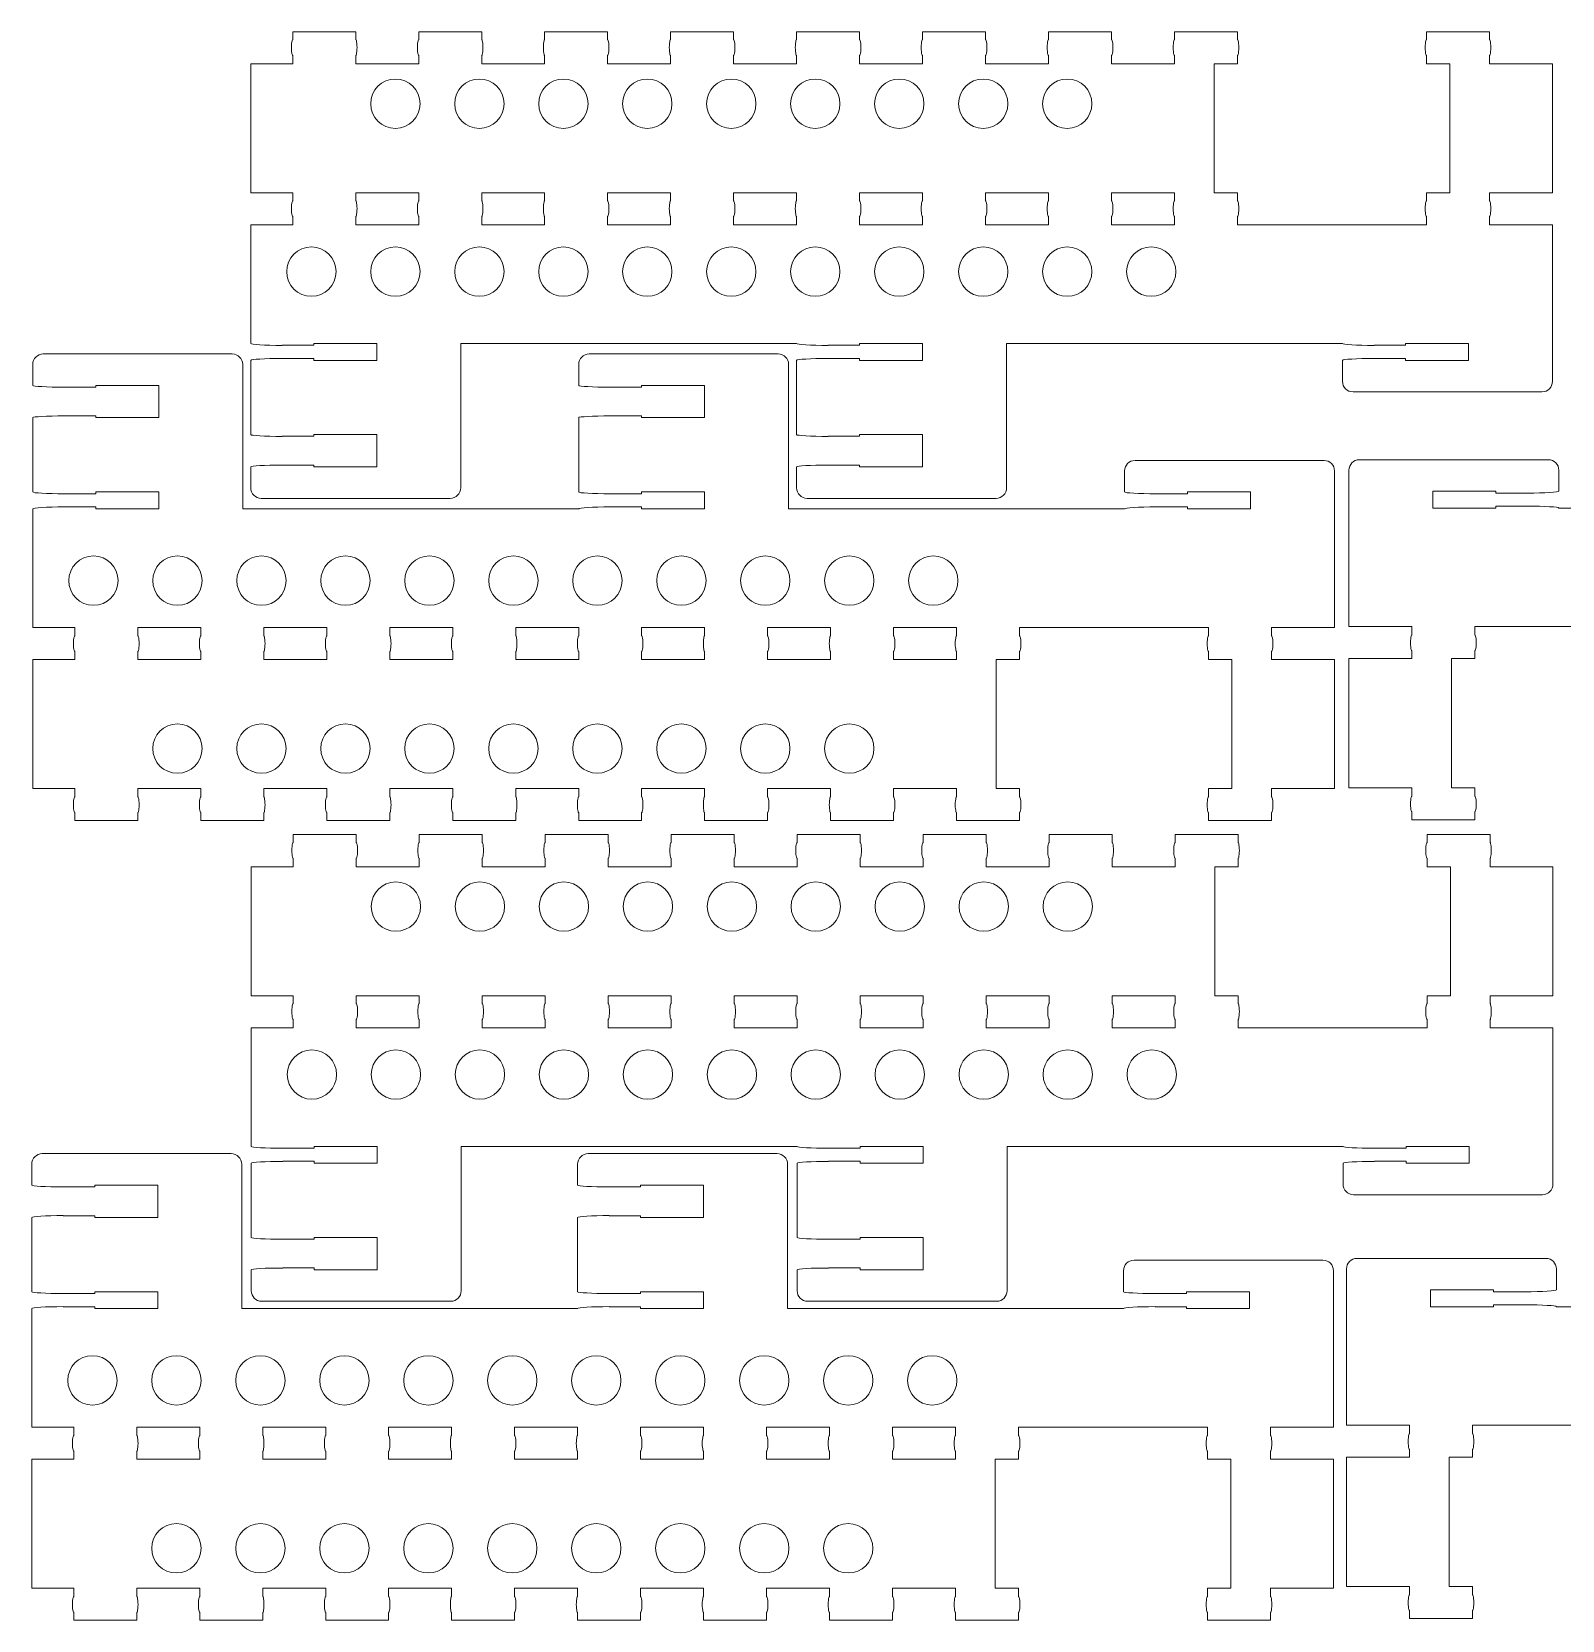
# Model space of a CAD drawing. Header units: millimetres. Extents: x 6 to 617, y 2 to 305.
# Drawn here: x 167 to 312.8, y 2.5 to 153.9 of the extents above; entities that cross this region are included whole.
import ezdxf

# ---------------------------------------------------------------- set-up
doc = ezdxf.new("R2010")
doc.units = ezdxf.units.MM
doc.header["$LTSCALE"] = 12.7
doc.layers.add('Visible', color=1, linetype='Continuous', lineweight=13)

msp = doc.modelspace()

# ---------------------------------------------------------------- linework, layer by layer
at = {"layer": 'Visible'}
for p, q in [((191.87, 153.11), (191.87, 153.86)), ((197.87, 153.86), (191.87, 153.86)), ((197.87, 153.11), (197.87, 153.86)), ((203.87, 153.11), (203.87, 153.86)), ((209.87, 153.86), (203.87, 153.86)), ((209.87, 153.11), (209.87, 153.86)), ((215.87, 153.11), (215.87, 153.86)), ((221.87, 153.86), (215.87, 153.86)), ((221.87, 153.11), (221.87, 153.86)), ((227.87, 153.11), (227.87, 153.86)), ((233.87, 153.86), (227.87, 153.86)), ((233.87, 153.11), (233.87, 153.86)), ((239.87, 153.11), (239.87, 153.86)), ((245.87, 153.86), (239.87, 153.86)), ((245.87, 153.11), (245.87, 153.86)), ((251.87, 153.11), (251.87, 153.86)), ((257.87, 153.86), (251.87, 153.86)), ((257.87, 153.11), (257.87, 153.86)), ((263.87, 153.11), (263.87, 153.86)), ((269.87, 153.86), (263.87, 153.86)), ((269.87, 153.11), (269.87, 153.86)), ((275.87, 153.11), (275.87, 153.86)), ((281.87, 153.86), (275.87, 153.86)), ((281.87, 153.11), (281.87, 153.86)), ((299.87, 153.11), (299.87, 153.86)), ((305.87, 153.86), (299.87, 153.86)), ((305.87, 153.11), (305.87, 153.86)), ((191.87, 150.81), (191.87, 151.61)), ((197.87, 150.81), (197.87, 151.61)), ((203.87, 150.81), (203.87, 151.61)), ((209.87, 150.81), (209.87, 151.61)), ((215.87, 150.81), (215.87, 151.61)), ((221.87, 150.81), (221.87, 151.61)), ((227.87, 150.81), (227.87, 151.61)), ((233.87, 150.81), (233.87, 151.61)), ((239.87, 150.81), (239.87, 151.61)), ((245.87, 150.81), (245.87, 151.61)), ((251.87, 150.81), (251.87, 151.61)), ((257.87, 150.81), (257.87, 151.61)), ((263.87, 150.81), (263.87, 151.61)), ((269.87, 150.81), (269.87, 151.61)), ((275.87, 150.81), (275.87, 151.61)), ((281.87, 150.81), (281.87, 151.61)), ((299.87, 150.81), (299.87, 151.61)), ((305.87, 150.81), (305.87, 151.61)), ((187.87, 150.81), (187.87, 138.51)), ((187.87, 150.81), (191.87, 150.81)), ((197.87, 150.81), (203.87, 150.81)), ((209.87, 150.81), (215.87, 150.81)), ((221.87, 150.81), (227.87, 150.81)), ((233.87, 150.81), (239.87, 150.81)), ((245.87, 150.81), (251.87, 150.81)), ((257.87, 150.81), (263.87, 150.81)), ((269.87, 150.81), (275.87, 150.81)), ((281.87, 150.81), (279.65, 150.81)), ((279.65, 150.81), (279.65, 138.51)), ((302.1, 150.81), (299.87, 150.81)), ((302.1, 150.81), (302.1, 138.51)), ((305.87, 150.81), (311.87, 150.81)), ((311.87, 150.81), (311.87, 138.51)), ((187.87, 138.51), (191.87, 138.51)), ((191.87, 137.76), (191.87, 138.51)), ((197.87, 138.51), (203.87, 138.51)), ((197.87, 137.76), (197.87, 138.51)), ((203.87, 137.76), (203.87, 138.51)), ((209.87, 138.51), (215.87, 138.51)), ((209.87, 137.76), (209.87, 138.51)), ((215.87, 137.76), (215.87, 138.51)), ((221.87, 138.51), (227.87, 138.51)), ((221.87, 137.76), (221.87, 138.51)), ((227.87, 137.76), (227.87, 138.51)), ((233.87, 138.51), (239.87, 138.51)), ((233.87, 137.76), (233.87, 138.51)), ((239.87, 137.76), (239.87, 138.51)), ((245.87, 138.51), (251.87, 138.51)), ((245.87, 137.76), (245.87, 138.51)), ((251.87, 137.76), (251.87, 138.51)), ((257.87, 138.51), (263.87, 138.51)), ((257.87, 137.76), (257.87, 138.51)), ((263.87, 137.76), (263.87, 138.51)), ((269.87, 138.51), (275.87, 138.51)), ((269.87, 137.76), (269.87, 138.51)), ((275.87, 137.76), (275.87, 138.51)), ((281.87, 138.51), (279.65, 138.51)), ((281.87, 137.76), (281.87, 138.51)), ((299.87, 137.76), (299.87, 138.51)), ((302.1, 138.51), (299.87, 138.51)), ((305.87, 138.51), (311.87, 138.51)), ((305.87, 137.76), (305.87, 138.51)), ((191.87, 135.46), (191.87, 136.26)), ((197.87, 135.46), (197.87, 136.26)), ((203.87, 135.46), (203.87, 136.26)), ((209.87, 135.46), (209.87, 136.26)), ((215.87, 135.46), (215.87, 136.26)), ((221.87, 135.46), (221.87, 136.26)), ((227.87, 135.46), (227.87, 136.26)), ((233.87, 135.46), (233.87, 136.26)), ((239.87, 135.46), (239.87, 136.26)), ((245.87, 135.46), (245.87, 136.26)), ((251.87, 135.46), (251.87, 136.26)), ((257.87, 135.46), (257.87, 136.26)), ((263.87, 135.46), (263.87, 136.26)), ((269.87, 135.46), (269.87, 136.26)), ((275.87, 135.46), (275.87, 136.26)), ((281.87, 135.46), (281.87, 136.26)), ((299.87, 135.46), (299.87, 136.26)), ((305.87, 135.46), (305.87, 136.26)), ((187.87, 135.46), (187.87, 124.16)), ((191.87, 135.46), (187.87, 135.46)), ((203.87, 135.46), (197.87, 135.46)), ((215.87, 135.46), (209.87, 135.46)), ((227.87, 135.46), (221.87, 135.46)), ((239.87, 135.46), (233.87, 135.46)), ((251.87, 135.46), (245.87, 135.46)), ((263.87, 135.46), (257.87, 135.46)), ((275.87, 135.46), (269.87, 135.46)), ((299.87, 135.46), (281.87, 135.46)), ((311.87, 135.46), (305.87, 135.46)), ((311.87, 135.46), (311.87, 120.56)), ((193.87, 124.16), (199.87, 124.16)), ((193.87, 123.99), (193.87, 124.16)), ((199.87, 124.16), (199.87, 122.56)), ((207.87, 124.16), (239.87, 124.16)), ((207.87, 124.16), (207.87, 110.41)), ((245.87, 124.16), (251.87, 124.16)), ((245.87, 123.99), (245.87, 124.16)), ((251.87, 124.16), (251.87, 122.56)), ((259.87, 124.16), (291.87, 124.16)), ((259.87, 124.16), (259.87, 110.41)), ((297.87, 124.16), (303.87, 124.16)), ((297.87, 123.99), (297.87, 124.16)), ((303.87, 124.16), (303.87, 122.56)), ((186.11, 123.17), (168.11, 123.17)), ((190.87, 123.99), (193.87, 123.99)), ((190.87, 122.74), (193.87, 122.74)), ((193.87, 122.74), (193.87, 122.56)), ((238.11, 123.17), (220.11, 123.17)), ((242.87, 123.99), (245.87, 123.99)), ((242.87, 122.74), (245.87, 122.74)), ((245.87, 122.74), (245.87, 122.56)), ((294.87, 123.99), (297.87, 123.99)), ((294.87, 122.74), (297.87, 122.74)), ((297.87, 122.74), (297.87, 122.56)), ((167.11, 120.17), (167.11, 122.17)), ((187.11, 108.42), (187.11, 122.17)), ((187.87, 122.56), (187.87, 115.48)), ((199.87, 122.56), (193.87, 122.56)), ((219.11, 120.17), (219.11, 122.17)), ((239.11, 108.42), (239.11, 122.17)), ((239.87, 122.56), (239.87, 115.48)), ((251.87, 122.56), (245.87, 122.56)), ((291.87, 122.56), (291.87, 120.56)), ((303.87, 122.56), (297.87, 122.56)), ((170.11, 120.01), (173.11, 120.01)), ((179.11, 120.17), (173.11, 120.17)), ((173.11, 120.01), (173.11, 120.17)), ((179.11, 117.1), (179.11, 120.17)), ((222.11, 120.01), (225.11, 120.01)), ((231.11, 120.17), (225.11, 120.17)), ((225.11, 120.01), (225.11, 120.17)), ((231.11, 117.1), (231.11, 120.17)), ((310.87, 119.56), (292.87, 119.56)), ((167.11, 110.02), (167.11, 117.1)), ((170.11, 117.27), (173.11, 117.27)), ((173.11, 117.27), (173.11, 117.1)), ((179.11, 117.1), (173.11, 117.1)), ((219.11, 110.02), (219.11, 117.1)), ((222.11, 117.27), (225.11, 117.27)), ((225.11, 117.27), (225.11, 117.1)), ((231.11, 117.1), (225.11, 117.1)), ((190.87, 115.32), (193.87, 115.32)), ((199.87, 115.48), (193.87, 115.48)), ((193.87, 115.32), (193.87, 115.48)), ((199.87, 115.48), (199.87, 112.41)), ((242.87, 115.32), (245.87, 115.32)), ((251.87, 115.48), (245.87, 115.48)), ((245.87, 115.32), (245.87, 115.48)), ((251.87, 115.48), (251.87, 112.41)), ((187.87, 112.41), (187.87, 110.41)), ((190.87, 112.58), (193.87, 112.58)), ((193.87, 112.58), (193.87, 112.41)), ((199.87, 112.41), (193.87, 112.41)), ((239.87, 112.41), (239.87, 110.41)), ((242.87, 112.58), (245.87, 112.58)), ((245.87, 112.58), (245.87, 112.41)), ((251.87, 112.41), (245.87, 112.41)), ((271.11, 110.02), (271.11, 112.02)), ((290.11, 113.02), (272.11, 113.02)), ((291.11, 97.12), (291.11, 112.02)), ((292.48, 97.19), (292.48, 112.09)), ((293.48, 113.09), (311.48, 113.09)), ((312.48, 110.09), (312.48, 112.09)), ((170.11, 109.85), (173.11, 109.85)), ((179.11, 110.02), (173.11, 110.02)), ((173.11, 109.85), (173.11, 110.02)), ((179.11, 108.42), (179.11, 110.02)), ((206.87, 109.41), (188.87, 109.41)), ((222.11, 109.85), (225.11, 109.85)), ((231.11, 110.02), (225.11, 110.02)), ((225.11, 109.85), (225.11, 110.02)), ((231.11, 108.42), (231.11, 110.02)), ((258.87, 109.41), (240.87, 109.41)), ((274.11, 109.85), (277.11, 109.85)), ((283.11, 110.02), (277.11, 110.02)), ((277.11, 109.85), (277.11, 110.02)), ((283.11, 108.42), (283.11, 110.02)), ((300.48, 110.09), (306.48, 110.09)), ((300.48, 108.49), (300.48, 110.09)), ((306.48, 109.92), (306.48, 110.09)), ((309.48, 109.92), (306.48, 109.92)), ((167.11, 97.12), (167.11, 108.42)), ((170.11, 108.6), (173.11, 108.6)), ((173.11, 108.6), (173.11, 108.42)), ((173.11, 108.42), (179.11, 108.42)), ((187.11, 108.42), (219.11, 108.42)), ((222.11, 108.6), (225.11, 108.6)), ((225.11, 108.6), (225.11, 108.42)), ((225.11, 108.42), (231.11, 108.42)), ((239.11, 108.42), (271.11, 108.42)), ((274.11, 108.6), (277.11, 108.6)), ((277.11, 108.6), (277.11, 108.42)), ((277.11, 108.42), (283.11, 108.42)), ((306.48, 108.49), (300.48, 108.49)), ((306.48, 108.67), (306.48, 108.49)), ((309.48, 108.67), (306.48, 108.67)), ((344.48, 108.49), (312.48, 108.49)), ((171.11, 97.12), (167.11, 97.12)), ((171.11, 97.12), (171.11, 96.32)), ((177.11, 97.12), (177.11, 96.32)), ((183.11, 97.12), (177.11, 97.12)), ((183.11, 97.12), (183.11, 96.32)), ((189.11, 97.12), (189.11, 96.32)), ((195.11, 97.12), (189.11, 97.12)), ((195.11, 97.12), (195.11, 96.32)), ((201.11, 97.12), (201.11, 96.32)), ((207.11, 97.12), (201.11, 97.12)), ((207.11, 97.12), (207.11, 96.32)), ((213.11, 97.12), (213.11, 96.32)), ((219.11, 97.12), (213.11, 97.12)), ((219.11, 97.12), (219.11, 96.32)), ((225.11, 97.12), (225.11, 96.32)), ((231.11, 97.12), (225.11, 97.12)), ((231.11, 97.12), (231.11, 96.32)), ((243.11, 97.12), (237.11, 97.12)), ((237.11, 97.12), (237.11, 96.32)), ((243.11, 97.12), (243.11, 96.32)), ((249.11, 97.12), (249.11, 96.32)), ((255.11, 97.12), (249.11, 97.12)), ((255.11, 97.12), (255.11, 96.32)), ((279.11, 97.12), (261.11, 97.12)), ((261.11, 97.12), (261.11, 96.32)), ((279.11, 97.12), (279.11, 96.32)), ((291.11, 97.12), (285.11, 97.12)), ((285.11, 97.12), (285.11, 96.32)), ((292.48, 97.19), (298.48, 97.19)), ((298.48, 97.19), (298.48, 96.39)), ((304.48, 97.19), (322.48, 97.19)), ((304.48, 97.19), (304.48, 96.39)), ((167.11, 81.77), (167.11, 94.07)), ((167.11, 94.07), (171.11, 94.07)), ((171.11, 94.82), (171.11, 94.07)), ((177.11, 94.82), (177.11, 94.07)), ((177.11, 94.07), (183.11, 94.07)), ((183.11, 94.82), (183.11, 94.07)), ((189.11, 94.82), (189.11, 94.07)), ((189.11, 94.07), (195.11, 94.07)), ((195.11, 94.82), (195.11, 94.07)), ((201.11, 94.82), (201.11, 94.07)), ((201.11, 94.07), (207.11, 94.07)), ((207.11, 94.82), (207.11, 94.07)), ((213.11, 94.82), (213.11, 94.07)), ((213.11, 94.07), (219.11, 94.07)), ((219.11, 94.82), (219.11, 94.07)), ((225.11, 94.82), (225.11, 94.07)), ((225.11, 94.07), (231.11, 94.07)), ((231.11, 94.82), (231.11, 94.07)), ((237.11, 94.82), (237.11, 94.07)), ((237.11, 94.07), (243.11, 94.07)), ((243.11, 94.82), (243.11, 94.07)), ((249.11, 94.82), (249.11, 94.07)), ((249.11, 94.07), (255.11, 94.07)), ((255.11, 94.82), (255.11, 94.07)), ((258.89, 94.07), (261.11, 94.07)), ((258.89, 94.07), (258.89, 81.77)), ((261.11, 94.82), (261.11, 94.07)), ((279.11, 94.82), (279.11, 94.07)), ((279.11, 94.07), (281.34, 94.07)), ((281.34, 94.07), (281.34, 81.77)), ((285.11, 94.82), (285.11, 94.07)), ((285.11, 94.07), (291.11, 94.07)), ((291.11, 81.77), (291.11, 94.07)), ((292.48, 81.84), (292.48, 94.14)), ((298.48, 94.14), (292.48, 94.14)), ((298.48, 94.89), (298.48, 94.14)), ((302.25, 94.14), (304.48, 94.14)), ((302.25, 81.84), (302.25, 94.14)), ((304.48, 94.89), (304.48, 94.14)), ((167.11, 81.77), (171.11, 81.77)), ((171.11, 81.77), (171.11, 80.97)), ((177.11, 81.77), (183.11, 81.77)), ((177.11, 81.77), (177.11, 80.97)), ((183.11, 81.77), (183.11, 80.97)), ((189.11, 81.77), (195.11, 81.77)), ((189.11, 81.77), (189.11, 80.97)), ((195.11, 81.77), (195.11, 80.97)), ((201.11, 81.77), (207.11, 81.77)), ((201.11, 81.77), (201.11, 80.97)), ((207.11, 81.77), (207.11, 80.97)), ((213.11, 81.77), (219.11, 81.77)), ((213.11, 81.77), (213.11, 80.97)), ((219.11, 81.77), (219.11, 80.97)), ((225.11, 81.77), (231.11, 81.77)), ((225.11, 81.77), (225.11, 80.97)), ((231.11, 81.77), (231.11, 80.97)), ((237.11, 81.77), (243.11, 81.77)), ((237.11, 81.77), (237.11, 80.97)), ((243.11, 81.77), (243.11, 80.97)), ((249.11, 81.77), (255.11, 81.77)), ((249.11, 81.77), (249.11, 80.97)), ((255.11, 81.77), (255.11, 80.97)), ((258.89, 81.77), (261.11, 81.77)), ((261.11, 81.77), (261.11, 80.97)), ((279.11, 81.77), (281.34, 81.77)), ((279.11, 81.77), (279.11, 80.97)), ((285.11, 81.77), (291.11, 81.77)), ((285.11, 81.77), (285.11, 80.97)), ((298.48, 81.84), (292.48, 81.84)), ((298.48, 81.84), (298.48, 81.04)), ((302.25, 81.84), (304.48, 81.84)), ((304.48, 81.84), (304.48, 81.04)), ((171.11, 79.47), (171.11, 78.72)), ((177.11, 78.72), (171.11, 78.72)), ((177.11, 79.47), (177.11, 78.72)), ((183.11, 79.47), (183.11, 78.72)), ((189.11, 78.72), (183.11, 78.72)), ((189.11, 79.47), (189.11, 78.72)), ((195.11, 79.47), (195.11, 78.72)), ((201.11, 78.72), (195.11, 78.72)), ((201.11, 79.47), (201.11, 78.72)), ((207.11, 79.47), (207.11, 78.72)), ((213.11, 78.72), (207.11, 78.72)), ((213.11, 79.47), (213.11, 78.72)), ((219.11, 79.47), (219.11, 78.72)), ((225.11, 78.72), (219.11, 78.72)), ((225.11, 79.47), (225.11, 78.72)), ((231.11, 79.47), (231.11, 78.72)), ((237.11, 78.72), (231.11, 78.72)), ((237.11, 79.47), (237.11, 78.72)), ((243.11, 79.47), (243.11, 78.72)), ((249.11, 78.72), (243.11, 78.72)), ((249.11, 79.47), (249.11, 78.72)), ((255.11, 79.47), (255.11, 78.72)), ((261.11, 78.72), (255.11, 78.72)), ((261.11, 79.47), (261.11, 78.72)), ((279.11, 79.47), (279.11, 78.72)), ((285.11, 78.72), (279.11, 78.72)), ((285.11, 79.47), (285.11, 78.72)), ((298.48, 79.54), (298.48, 78.79)), ((298.48, 78.79), (304.48, 78.79)), ((304.48, 79.54), (304.48, 78.79)), ((191.92, 76.62), (191.92, 77.37)), ((197.92, 77.37), (191.92, 77.37)), ((197.92, 76.62), (197.92, 77.37)), ((203.92, 76.62), (203.92, 77.37)), ((209.92, 77.37), (203.92, 77.37)), ((209.92, 76.62), (209.92, 77.37)), ((215.92, 76.62), (215.92, 77.37)), ((221.92, 77.37), (215.92, 77.37)), ((221.92, 76.62), (221.92, 77.37)), ((227.92, 76.62), (227.92, 77.37)), ((233.92, 77.37), (227.92, 77.37)), ((233.92, 76.62), (233.92, 77.37)), ((239.92, 76.62), (239.92, 77.37)), ((245.92, 77.37), (239.92, 77.37)), ((245.92, 76.62), (245.92, 77.37)), ((251.92, 76.62), (251.92, 77.37)), ((257.92, 77.37), (251.92, 77.37)), ((257.92, 76.62), (257.92, 77.37)), ((263.92, 76.62), (263.92, 77.37)), ((269.92, 77.37), (263.92, 77.37)), ((269.92, 76.62), (269.92, 77.37)), ((275.92, 76.62), (275.92, 77.37)), ((281.92, 77.37), (275.92, 77.37)), ((281.92, 76.62), (281.92, 77.37)), ((299.92, 76.62), (299.92, 77.37)), ((305.92, 77.37), (299.92, 77.37)), ((305.92, 76.62), (305.92, 77.37)), ((187.92, 74.32), (187.92, 62.02)), ((187.92, 74.32), (191.92, 74.32)), ((191.92, 74.32), (191.92, 75.12)), ((197.92, 74.32), (197.92, 75.12)), ((197.92, 74.32), (203.92, 74.32)), ((203.92, 74.32), (203.92, 75.12)), ((209.92, 74.32), (209.92, 75.12)), ((209.92, 74.32), (215.92, 74.32)), ((215.92, 74.32), (215.92, 75.12)), ((221.92, 74.32), (221.92, 75.12)), ((221.92, 74.32), (227.92, 74.32)), ((227.92, 74.32), (227.92, 75.12)), ((233.92, 74.32), (233.92, 75.12)), ((233.92, 74.32), (239.92, 74.32)), ((239.92, 74.32), (239.92, 75.12)), ((245.92, 74.32), (245.92, 75.12)), ((245.92, 74.32), (251.92, 74.32)), ((251.92, 74.32), (251.92, 75.12)), ((257.92, 74.32), (257.92, 75.12)), ((257.92, 74.32), (263.92, 74.32)), ((263.92, 74.32), (263.92, 75.12)), ((269.92, 74.32), (269.92, 75.12)), ((269.92, 74.32), (275.92, 74.32)), ((275.92, 74.32), (275.92, 75.12)), ((281.92, 74.32), (279.7, 74.32)), ((279.7, 74.32), (279.7, 62.02)), ((281.92, 74.32), (281.92, 75.12)), ((299.92, 74.32), (299.92, 75.12)), ((302.15, 74.32), (299.92, 74.32)), ((302.15, 74.32), (302.15, 62.02)), ((305.92, 74.32), (305.92, 75.12)), ((305.92, 74.32), (311.92, 74.32)), ((311.92, 74.32), (311.92, 62.02)), ((187.92, 62.02), (191.92, 62.02)), ((191.92, 61.27), (191.92, 62.02)), ((197.92, 62.02), (203.92, 62.02)), ((197.92, 61.27), (197.92, 62.02)), ((203.92, 61.27), (203.92, 62.02)), ((209.92, 62.02), (215.92, 62.02)), ((209.92, 61.27), (209.92, 62.02)), ((215.92, 61.27), (215.92, 62.02)), ((221.92, 62.02), (227.92, 62.02)), ((221.92, 61.27), (221.92, 62.02)), ((227.92, 61.27), (227.92, 62.02)), ((233.92, 62.02), (239.92, 62.02)), ((233.92, 61.27), (233.92, 62.02)), ((239.92, 61.27), (239.92, 62.02)), ((245.92, 62.02), (251.92, 62.02)), ((245.92, 61.27), (245.92, 62.02)), ((251.92, 61.27), (251.92, 62.02)), ((257.92, 62.02), (263.92, 62.02)), ((257.92, 61.27), (257.92, 62.02)), ((263.92, 61.27), (263.92, 62.02)), ((269.92, 62.02), (275.92, 62.02)), ((269.92, 61.27), (269.92, 62.02)), ((275.92, 61.27), (275.92, 62.02)), ((281.92, 62.02), (279.7, 62.02)), ((281.92, 61.27), (281.92, 62.02)), ((299.92, 61.27), (299.92, 62.02)), ((302.15, 62.02), (299.92, 62.02)), ((305.92, 62.02), (311.92, 62.02)), ((305.92, 61.27), (305.92, 62.02)), ((191.92, 58.97), (191.92, 59.77)), ((197.92, 58.97), (197.92, 59.77)), ((203.92, 58.97), (203.92, 59.77)), ((209.92, 58.97), (209.92, 59.77)), ((215.92, 58.97), (215.92, 59.77)), ((221.92, 58.97), (221.92, 59.77)), ((227.92, 58.97), (227.92, 59.77)), ((233.92, 58.97), (233.92, 59.77)), ((239.92, 58.97), (239.92, 59.77)), ((245.92, 58.97), (245.92, 59.77)), ((251.92, 58.97), (251.92, 59.77)), ((257.92, 58.97), (257.92, 59.77)), ((263.92, 58.97), (263.92, 59.77)), ((269.92, 58.97), (269.92, 59.77)), ((275.92, 58.97), (275.92, 59.77)), ((281.92, 58.97), (281.92, 59.77)), ((299.92, 58.97), (299.92, 59.77)), ((305.92, 58.97), (305.92, 59.77)), ((187.92, 58.97), (187.92, 47.67)), ((191.92, 58.97), (187.92, 58.97)), ((203.92, 58.97), (197.92, 58.97)), ((215.92, 58.97), (209.92, 58.97)), ((227.92, 58.97), (221.92, 58.97)), ((239.92, 58.97), (233.92, 58.97)), ((251.92, 58.97), (245.92, 58.97)), ((263.92, 58.97), (257.92, 58.97)), ((275.92, 58.97), (269.92, 58.97)), ((299.92, 58.97), (281.92, 58.97)), ((311.92, 58.97), (305.92, 58.97)), ((311.92, 58.97), (311.92, 44.07)), ((186.01, 46.98), (168.01, 46.98)), ((190.92, 47.5), (193.92, 47.5)), ((193.92, 47.67), (199.92, 47.67)), ((193.92, 47.5), (193.92, 47.67)), ((199.92, 47.67), (199.92, 46.07)), ((207.92, 47.67), (239.92, 47.67)), ((207.92, 47.67), (207.92, 33.92)), ((238.01, 46.98), (220.01, 46.98)), ((242.92, 47.5), (245.92, 47.5)), ((245.92, 47.67), (251.92, 47.67)), ((245.92, 47.5), (245.92, 47.67)), ((251.92, 47.67), (251.92, 46.07)), ((259.92, 47.67), (291.92, 47.67)), ((259.92, 47.67), (259.92, 33.92)), ((294.92, 47.5), (297.92, 47.5)), ((297.92, 47.67), (303.92, 47.67)), ((297.92, 47.5), (297.92, 47.67)), ((303.92, 47.67), (303.92, 46.07)), ((167.01, 43.98), (167.01, 45.98)), ((187.01, 32.23), (187.01, 45.98)), ((187.92, 46.07), (187.92, 38.99)), ((190.92, 46.25), (193.92, 46.25)), ((193.92, 46.25), (193.92, 46.07)), ((199.92, 46.07), (193.92, 46.07)), ((219.01, 43.98), (219.01, 45.98)), ((239.01, 32.23), (239.01, 45.98)), ((239.92, 46.07), (239.92, 38.99)), ((242.92, 46.25), (245.92, 46.25)), ((245.92, 46.25), (245.92, 46.07)), ((251.92, 46.07), (245.92, 46.07)), ((291.92, 46.07), (291.92, 44.07)), ((294.92, 46.25), (297.92, 46.25)), ((297.92, 46.25), (297.92, 46.07)), ((303.92, 46.07), (297.92, 46.07)), ((179.01, 43.98), (173.01, 43.98)), ((173.01, 43.81), (173.01, 43.98)), ((179.01, 40.91), (179.01, 43.98)), ((231.01, 43.98), (225.01, 43.98)), ((225.01, 43.81), (225.01, 43.98)), ((231.01, 40.91), (231.01, 43.98)), ((170.01, 43.81), (173.01, 43.81)), ((222.01, 43.81), (225.01, 43.81)), ((310.92, 43.07), (292.92, 43.07)), ((167.01, 33.83), (167.01, 40.91)), ((170.01, 41.07), (173.01, 41.07)), ((173.01, 41.07), (173.01, 40.91)), ((179.01, 40.91), (173.01, 40.91)), ((219.01, 33.83), (219.01, 40.91)), ((222.01, 41.07), (225.01, 41.07)), ((225.01, 41.07), (225.01, 40.91)), ((231.01, 40.91), (225.01, 40.91)), ((190.92, 38.83), (193.92, 38.83)), ((199.92, 38.99), (193.92, 38.99)), ((193.92, 38.83), (193.92, 38.99)), ((199.92, 38.99), (199.92, 35.92)), ((242.92, 38.83), (245.92, 38.83)), ((251.92, 38.99), (245.92, 38.99)), ((245.92, 38.83), (245.92, 38.99)), ((251.92, 38.99), (251.92, 35.92)), ((290.01, 36.83), (272.01, 36.83)), ((293.25, 37), (311.25, 37)), ((187.92, 35.92), (187.92, 33.92)), ((190.92, 36.09), (193.92, 36.09)), ((193.92, 36.09), (193.92, 35.92)), ((199.92, 35.92), (193.92, 35.92)), ((239.92, 35.92), (239.92, 33.92)), ((242.92, 36.09), (245.92, 36.09)), ((245.92, 36.09), (245.92, 35.92)), ((251.92, 35.92), (245.92, 35.92)), ((271.01, 33.83), (271.01, 35.83)), ((291.01, 20.93), (291.01, 35.83)), ((292.25, 21.1), (292.25, 36)), ((312.25, 34), (312.25, 36)), ((170.01, 33.65), (173.01, 33.65)), ((179.01, 33.83), (173.01, 33.83)), ((173.01, 33.65), (173.01, 33.83)), ((179.01, 32.23), (179.01, 33.83)), ((222.01, 33.65), (225.01, 33.65)), ((231.01, 33.83), (225.01, 33.83)), ((225.01, 33.65), (225.01, 33.83)), ((231.01, 32.23), (231.01, 33.83)), ((274.01, 33.65), (277.01, 33.65)), ((283.01, 33.83), (277.01, 33.83)), ((277.01, 33.65), (277.01, 33.83)), ((283.01, 32.23), (283.01, 33.83)), ((300.25, 34), (306.25, 34)), ((300.25, 32.4), (300.25, 34)), ((306.25, 33.83), (306.25, 34)), ((309.25, 33.83), (306.25, 33.83)), ((167.01, 20.93), (167.01, 32.23)), ((170.01, 32.4), (173.01, 32.4)), ((173.01, 32.4), (173.01, 32.23)), ((173.01, 32.23), (179.01, 32.23)), ((187.01, 32.23), (219.01, 32.23)), ((206.92, 32.92), (188.92, 32.92)), ((222.01, 32.4), (225.01, 32.4)), ((225.01, 32.4), (225.01, 32.23)), ((225.01, 32.23), (231.01, 32.23)), ((239.01, 32.23), (271.01, 32.23)), ((258.92, 32.92), (240.92, 32.92)), ((274.01, 32.4), (277.01, 32.4)), ((277.01, 32.4), (277.01, 32.23)), ((277.01, 32.23), (283.01, 32.23)), ((306.25, 32.4), (300.25, 32.4)), ((306.25, 32.58), (306.25, 32.4)), ((309.25, 32.58), (306.25, 32.58)), ((344.25, 32.4), (312.25, 32.4)), ((171.01, 20.93), (167.01, 20.93)), ((171.01, 20.93), (171.01, 20.13)), ((177.01, 20.93), (177.01, 20.13)), ((183.01, 20.93), (177.01, 20.93)), ((183.01, 20.93), (183.01, 20.13)), ((189.01, 20.93), (189.01, 20.13)), ((195.01, 20.93), (189.01, 20.93)), ((195.01, 20.93), (195.01, 20.13)), ((201.01, 20.93), (201.01, 20.13)), ((207.01, 20.93), (201.01, 20.93)), ((207.01, 20.93), (207.01, 20.13)), ((213.01, 20.93), (213.01, 20.13)), ((219.01, 20.93), (213.01, 20.93)), ((219.01, 20.93), (219.01, 20.13)), ((225.01, 20.93), (225.01, 20.13)), ((231.01, 20.93), (225.01, 20.93)), ((231.01, 20.93), (231.01, 20.13)), ((243.01, 20.93), (237.01, 20.93)), ((237.01, 20.93), (237.01, 20.13)), ((243.01, 20.93), (243.01, 20.13)), ((249.01, 20.93), (249.01, 20.13)), ((255.01, 20.93), (249.01, 20.93)), ((255.01, 20.93), (255.01, 20.13)), ((279.01, 20.93), (261.01, 20.93)), ((261.01, 20.93), (261.01, 20.13)), ((279.01, 20.93), (279.01, 20.13)), ((291.01, 20.93), (285.01, 20.93)), ((285.01, 20.93), (285.01, 20.13)), ((292.25, 21.1), (298.25, 21.1)), ((298.25, 21.1), (298.25, 20.3)), ((304.25, 21.1), (322.25, 21.1)), ((304.25, 21.1), (304.25, 20.3)), ((171.01, 18.63), (171.01, 17.88)), ((177.01, 18.63), (177.01, 17.88)), ((183.01, 18.63), (183.01, 17.88)), ((189.01, 18.63), (189.01, 17.88)), ((195.01, 18.63), (195.01, 17.88)), ((201.01, 18.63), (201.01, 17.88)), ((207.01, 18.63), (207.01, 17.88)), ((213.01, 18.63), (213.01, 17.88)), ((219.01, 18.63), (219.01, 17.88)), ((225.01, 18.63), (225.01, 17.88)), ((231.01, 18.63), (231.01, 17.88)), ((237.01, 18.63), (237.01, 17.88)), ((243.01, 18.63), (243.01, 17.88)), ((249.01, 18.63), (249.01, 17.88)), ((255.01, 18.63), (255.01, 17.88)), ((261.01, 18.63), (261.01, 17.88)), ((279.01, 18.63), (279.01, 17.88)), ((285.01, 18.63), (285.01, 17.88)), ((298.25, 18.8), (298.25, 18.05)), ((304.25, 18.8), (304.25, 18.05)), ((167.01, 5.58), (167.01, 17.88)), ((167.01, 17.88), (171.01, 17.88)), ((177.01, 17.88), (183.01, 17.88)), ((189.01, 17.88), (195.01, 17.88)), ((201.01, 17.88), (207.01, 17.88)), ((213.01, 17.88), (219.01, 17.88)), ((225.01, 17.88), (231.01, 17.88)), ((237.01, 17.88), (243.01, 17.88)), ((249.01, 17.88), (255.01, 17.88)), ((258.79, 17.88), (261.01, 17.88)), ((258.79, 17.88), (258.79, 5.58)), ((279.01, 17.88), (281.24, 17.88)), ((281.24, 17.88), (281.24, 5.58)), ((285.01, 17.88), (291.01, 17.88)), ((291.01, 5.58), (291.01, 17.88)), ((292.25, 5.75), (292.25, 18.05)), ((298.25, 18.05), (292.25, 18.05)), ((302.02, 18.05), (304.25, 18.05)), ((302.02, 5.75), (302.02, 18.05)), ((167.01, 5.58), (171.01, 5.58)), ((171.01, 5.58), (171.01, 4.78)), ((177.01, 5.58), (183.01, 5.58)), ((177.01, 5.58), (177.01, 4.78)), ((183.01, 5.58), (183.01, 4.78)), ((189.01, 5.58), (195.01, 5.58)), ((189.01, 5.58), (189.01, 4.78)), ((195.01, 5.58), (195.01, 4.78)), ((201.01, 5.58), (207.01, 5.58)), ((201.01, 5.58), (201.01, 4.78)), ((207.01, 5.58), (207.01, 4.78)), ((213.01, 5.58), (219.01, 5.58)), ((213.01, 5.58), (213.01, 4.78)), ((219.01, 5.58), (219.01, 4.78)), ((225.01, 5.58), (231.01, 5.58)), ((225.01, 5.58), (225.01, 4.78)), ((231.01, 5.58), (231.01, 4.78)), ((237.01, 5.58), (243.01, 5.58)), ((237.01, 5.58), (237.01, 4.78)), ((243.01, 5.58), (243.01, 4.78)), ((249.01, 5.58), (255.01, 5.58)), ((249.01, 5.58), (249.01, 4.78)), ((255.01, 5.58), (255.01, 4.78)), ((258.79, 5.58), (261.01, 5.58)), ((261.01, 5.58), (261.01, 4.78)), ((279.01, 5.58), (281.24, 5.58)), ((279.01, 5.58), (279.01, 4.78)), ((285.01, 5.58), (291.01, 5.58)), ((285.01, 5.58), (285.01, 4.78)), ((298.25, 5.75), (292.25, 5.75)), ((298.25, 5.75), (298.25, 4.95)), ((302.02, 5.75), (304.25, 5.75)), ((304.25, 5.75), (304.25, 4.95)), ((171.01, 3.28), (171.01, 2.53)), ((177.01, 3.28), (177.01, 2.53)), ((183.01, 3.28), (183.01, 2.53)), ((189.01, 3.28), (189.01, 2.53)), ((195.01, 3.28), (195.01, 2.53)), ((201.01, 3.28), (201.01, 2.53)), ((207.01, 3.28), (207.01, 2.53)), ((213.01, 3.28), (213.01, 2.53)), ((219.01, 3.28), (219.01, 2.53)), ((225.01, 3.28), (225.01, 2.53)), ((231.01, 3.28), (231.01, 2.53)), ((237.01, 3.28), (237.01, 2.53)), ((243.01, 3.28), (243.01, 2.53)), ((249.01, 3.28), (249.01, 2.53)), ((255.01, 3.28), (255.01, 2.53)), ((261.01, 3.28), (261.01, 2.53)), ((279.01, 3.28), (279.01, 2.53)), ((285.01, 3.28), (285.01, 2.53)), ((298.25, 3.45), (298.25, 2.7)), ((304.25, 3.45), (304.25, 2.7)), ((177.01, 2.53), (171.01, 2.53)), ((189.01, 2.53), (183.01, 2.53)), ((201.01, 2.53), (195.01, 2.53)), ((213.01, 2.53), (207.01, 2.53)), ((225.01, 2.53), (219.01, 2.53)), ((237.01, 2.53), (231.01, 2.53)), ((249.01, 2.53), (243.01, 2.53)), ((261.01, 2.53), (255.01, 2.53)), ((285.01, 2.53), (279.01, 2.53)), ((298.25, 2.7), (304.25, 2.7))]:
    msp.add_line(p, q, dxfattribs=at)
for centre in [(201.65, 147.01), (209.65, 147.01), (217.65, 147.01), (225.65, 147.01), (233.65, 147.01), (241.65, 147.01), (249.65, 147.01), (257.65, 147.01), (265.65, 147.01), (193.65, 131.01), (201.65, 131.01), (209.65, 131.01), (217.65, 131.01), (225.65, 131.01), (233.65, 131.01), (241.65, 131.01), (249.65, 131.01), (257.65, 131.01), (265.65, 131.01), (273.65, 131.01), (172.89, 101.57), (180.89, 101.57), (188.89, 101.57), (196.89, 101.57), (204.89, 101.57), (212.89, 101.57), (220.89, 101.57), (228.89, 101.57), (236.89, 101.57), (244.89, 101.57), (252.89, 101.57), (180.89, 85.57), (188.89, 85.57), (196.89, 85.57), (204.89, 85.57), (212.89, 85.57), (220.89, 85.57), (228.89, 85.57), (236.89, 85.57), (244.89, 85.57), (201.7, 70.52), (209.7, 70.52), (217.7, 70.52), (225.7, 70.52), (233.7, 70.52), (241.7, 70.52), (249.7, 70.52), (257.7, 70.52), (265.7, 70.52), (193.7, 54.52), (201.7, 54.52), (209.7, 54.52), (217.7, 54.52), (225.7, 54.52), (233.7, 54.52), (241.7, 54.52), (249.7, 54.52), (257.7, 54.52), (265.7, 54.52), (273.7, 54.52), (172.79, 25.38), (180.79, 25.38), (188.79, 25.38), (196.79, 25.38), (204.79, 25.38), (212.79, 25.38), (220.79, 25.38), (228.79, 25.38), (236.79, 25.38), (244.79, 25.38), (252.79, 25.38), (180.79, 9.38), (188.79, 9.38), (196.79, 9.38), (204.79, 9.38), (212.79, 9.38), (220.79, 9.38), (228.79, 9.38), (236.79, 9.38), (244.79, 9.38)]:
    msp.add_circle(centre, 2.35, dxfattribs=at)
for centre, start, end in [((168.11, 122.17), 90, 180), ((186.11, 122.17), 0, 90), ((220.11, 122.17), 90, 180), ((238.11, 122.17), 0, 90), ((292.87, 120.56), 180, 270), ((310.87, 120.56), 270, 0), ((272.11, 112.02), 90, 180), ((290.11, 112.02), 0, 90), ((293.48, 112.09), 90, 180), ((311.48, 112.09), 0, 90), ((188.87, 110.41), 180, 270), ((206.87, 110.41), 270, 0), ((240.87, 110.41), 180, 270), ((258.87, 110.41), 270, 0), ((168.01, 45.98), 90, 180), ((186.01, 45.98), 0, 90), ((220.01, 45.98), 90, 180), ((238.01, 45.98), 0, 90), ((292.92, 44.07), 180, 270), ((310.92, 44.07), 270, 0), ((272.01, 35.83), 90, 180), ((290.01, 35.83), 0, 90), ((293.25, 36), 90, 180), ((311.25, 36), 0, 90), ((188.92, 33.92), 180, 270), ((206.92, 33.92), 270, 0), ((240.92, 33.92), 180, 270), ((258.92, 33.92), 270, 0)]:
    msp.add_arc(centre, 1, start, end, dxfattribs=at)
at = {"layer": 'Visible', "extrusion": (0, -1.22465e-16, -1)}
for centre, major_axis, ratio, start_param, end_param in [((191.87, 152.36), (0, -0.75), 0.166667, 0, 3.141593), ((203.87, 152.36), (0, -0.75), 0.166667, 0, 3.141593), ((215.87, 152.36), (0, -0.75), 0.166667, 0, 3.141593), ((227.87, 152.36), (0, -0.75), 0.166667, 0, 3.141593), ((239.87, 152.36), (0, -0.75), 0.166667, 0, 3.141593), ((251.87, 152.36), (0, -0.75), 0.166667, 0, 3.141593), ((263.87, 152.36), (0, -0.75), 0.166667, 0, 3.141593), ((275.87, 152.36), (0, -0.75), 0.166667, 0, 3.141593), ((299.87, 152.36), (0, -0.75), 0.166667, 0, 3.141593), ((191.87, 137.01), (0, -0.75), 0.166667, 0, 3.141593), ((203.87, 137.01), (0, -0.75), 0.166667, 0, 3.141593), ((215.87, 137.01), (0, -0.75), 0.166667, 0, 3.141593), ((227.87, 137.01), (0, -0.75), 0.166667, 0, 3.141593), ((239.87, 137.01), (0, -0.75), 0.166667, 0, 3.141593), ((251.87, 137.01), (0, -0.75), 0.166667, 0, 3.141593), ((263.87, 137.01), (0, -0.75), 0.166667, 0, 3.141593), ((275.87, 137.01), (0, -0.75), 0.166667, 0, 3.141593), ((299.87, 137.01), (0, -0.75), 0.166667, 0, 3.141593), ((190.87, 124.16), (-3, 0), 0.058333, 4.712389, 6.283185), ((242.87, 124.16), (-3, 0), 0.058333, 4.712389, 6.283185), ((294.87, 124.16), (-3, 0), 0.058333, 4.712389, 6.283185), ((190.87, 122.56), (3, 0), 0.058333, 3.141593, 4.712389), ((242.87, 122.56), (3, 0), 0.058333, 3.141593, 4.712389), ((294.87, 122.56), (3, 0), 0.058333, 3.141593, 4.712389), ((190.87, 115.48), (-3, 0), 0.055, 4.712389, 6.283185), ((242.87, 115.48), (-3, 0), 0.055, 4.712389, 6.283185), ((190.87, 112.41), (3, 0), 0.055, 3.141593, 4.712389), ((242.87, 112.41), (3, 0), 0.055, 3.141593, 4.712389), ((191.92, 75.87), (0, -0.75), 0.166667, 0, 3.141593), ((203.92, 75.87), (0, -0.75), 0.166667, 0, 3.141593), ((215.92, 75.87), (0, -0.75), 0.166667, 0, 3.141593), ((227.92, 75.87), (0, -0.75), 0.166667, 0, 3.141593), ((239.92, 75.87), (0, -0.75), 0.166667, 0, 3.141593), ((251.92, 75.87), (0, -0.75), 0.166667, 0, 3.141593), ((263.92, 75.87), (0, -0.75), 0.166667, 0, 3.141593), ((275.92, 75.87), (0, -0.75), 0.166667, 0, 3.141593), ((299.92, 75.87), (0, -0.75), 0.166667, 0, 3.141593), ((191.92, 60.52), (0, -0.75), 0.166667, 0, 3.141593), ((203.92, 60.52), (0, -0.75), 0.166667, 0, 3.141593), ((215.92, 60.52), (0, -0.75), 0.166667, 0, 3.141593), ((227.92, 60.52), (0, -0.75), 0.166667, 0, 3.141593), ((239.92, 60.52), (0, -0.75), 0.166667, 0, 3.141593), ((251.92, 60.52), (0, -0.75), 0.166667, 0, 3.141593), ((263.92, 60.52), (0, -0.75), 0.166667, 0, 3.141593), ((275.92, 60.52), (0, -0.75), 0.166667, 0, 3.141593), ((299.92, 60.52), (0, -0.75), 0.166667, 0, 3.141593), ((190.92, 47.67), (-3, 0), 0.058333, 4.712389, 6.283185), ((242.92, 47.67), (-3, 0), 0.058333, 4.712389, 6.283185), ((294.92, 47.67), (-3, 0), 0.058333, 4.712389, 6.283185), ((190.92, 46.07), (3, 0), 0.058333, 3.141593, 4.712389), ((242.92, 46.07), (3, 0), 0.058333, 3.141593, 4.712389), ((294.92, 46.07), (3, 0), 0.058333, 3.141593, 4.712389), ((190.92, 38.99), (-3, 0), 0.055, 4.712389, 6.283185), ((242.92, 38.99), (-3, 0), 0.055, 4.712389, 6.283185), ((190.92, 35.92), (3, 0), 0.055, 3.141593, 4.712389), ((242.92, 35.92), (3, 0), 0.055, 3.141593, 4.712389)]:
    msp.add_ellipse(centre, major_axis=major_axis, ratio=ratio, start_param=start_param, end_param=end_param, dxfattribs=at)
at = {"layer": 'Visible', "extrusion": (-2.73691e-48, -1.22465e-16, -1)}
for centre in [(197.87, 152.36), (209.87, 152.36), (221.87, 152.36), (233.87, 152.36), (245.87, 152.36), (257.87, 152.36), (269.87, 152.36), (281.87, 152.36), (305.87, 152.36), (197.87, 137.01), (209.87, 137.01), (221.87, 137.01), (233.87, 137.01), (245.87, 137.01), (257.87, 137.01), (269.87, 137.01), (281.87, 137.01), (305.87, 137.01), (197.92, 75.87), (209.92, 75.87), (221.92, 75.87), (233.92, 75.87), (245.92, 75.87), (257.92, 75.87), (269.92, 75.87), (281.92, 75.87), (305.92, 75.87), (197.92, 60.52), (209.92, 60.52), (221.92, 60.52), (233.92, 60.52), (245.92, 60.52), (257.92, 60.52), (269.92, 60.52), (281.92, 60.52), (305.92, 60.52)]:
    msp.add_ellipse(centre, major_axis=(0, 0.75), ratio=0.166667, start_param=0, end_param=3.141593, dxfattribs=at)
at = {"layer": 'Visible'}
for centre, major_axis, ratio, start_param, end_param in [((170.11, 120.17), (3, 0), 0.055, 3.141593, 4.712389), ((222.11, 120.17), (3, 0), 0.055, 3.141593, 4.712389), ((170.11, 117.1), (-3, 0), 0.055, 4.712389, 6.283185), ((222.11, 117.1), (-3, 0), 0.055, 4.712389, 6.283185), ((170.11, 110.02), (3, 0), 0.058333, 3.141593, 4.712389), ((222.11, 110.02), (3, 0), 0.058333, 3.141593, 4.712389), ((274.11, 110.02), (3, 0), 0.058333, 3.141593, 4.712389), ((170.11, 108.42), (-3, 0), 0.058333, 4.712389, 6.283185), ((222.11, 108.42), (-3, 0), 0.058333, 4.712389, 6.283185), ((274.11, 108.42), (-3, 0), 0.058333, 4.712389, 6.283185), ((171.11, 95.57), (0, 0.75), 0.166667, 0, 3.141593), ((177.11, 95.57), (0, -0.75), 0.166667, 0, 3.141593), ((183.11, 95.57), (0, 0.75), 0.166667, 0, 3.141593), ((189.11, 95.57), (0, -0.75), 0.166667, 0, 3.141593), ((195.11, 95.57), (0, 0.75), 0.166667, 0, 3.141593), ((201.11, 95.57), (0, -0.75), 0.166667, 0, 3.141593), ((207.11, 95.57), (0, 0.75), 0.166667, 0, 3.141593), ((213.11, 95.57), (0, -0.75), 0.166667, 0, 3.141593), ((219.11, 95.57), (0, 0.75), 0.166667, 0, 3.141593), ((225.11, 95.57), (0, -0.75), 0.166667, 0, 3.141593), ((231.11, 95.57), (0, 0.75), 0.166667, 0, 3.141593), ((237.11, 95.57), (0, -0.75), 0.166667, 0, 3.141593), ((243.11, 95.57), (0, 0.75), 0.166667, 0, 3.141593), ((249.11, 95.57), (0, -0.75), 0.166667, 0, 3.141593), ((255.11, 95.57), (0, 0.75), 0.166667, 0, 3.141593), ((261.11, 95.57), (0, -0.75), 0.166667, 0, 3.141593), ((279.11, 95.57), (0, 0.75), 0.166667, 0, 3.141593), ((285.11, 95.57), (0, -0.75), 0.166667, 0, 3.141593), ((171.11, 80.22), (0, 0.75), 0.166667, 0, 3.141593), ((177.11, 80.22), (0, -0.75), 0.166667, 0, 3.141593), ((183.11, 80.22), (0, 0.75), 0.166667, 0, 3.141593), ((189.11, 80.22), (0, -0.75), 0.166667, 0, 3.141593), ((195.11, 80.22), (0, 0.75), 0.166667, 0, 3.141593), ((201.11, 80.22), (0, -0.75), 0.166667, 0, 3.141593), ((207.11, 80.22), (0, 0.75), 0.166667, 0, 3.141593), ((213.11, 80.22), (0, -0.75), 0.166667, 0, 3.141593), ((219.11, 80.22), (0, 0.75), 0.166667, 0, 3.141593), ((225.11, 80.22), (0, -0.75), 0.166667, 0, 3.141593), ((231.11, 80.22), (0, 0.75), 0.166667, 0, 3.141593), ((237.11, 80.22), (0, -0.75), 0.166667, 0, 3.141593), ((243.11, 80.22), (0, 0.75), 0.166667, 0, 3.141593), ((249.11, 80.22), (0, -0.75), 0.166667, 0, 3.141593), ((255.11, 80.22), (0, 0.75), 0.166667, 0, 3.141593), ((261.11, 80.22), (0, -0.75), 0.166667, 0, 3.141593), ((279.11, 80.22), (0, 0.75), 0.166667, 0, 3.141593), ((285.11, 80.22), (0, -0.75), 0.166667, 0, 3.141593), ((170.01, 43.98), (3, 0), 0.055, 3.141593, 4.712389), ((222.01, 43.98), (3, 0), 0.055, 3.141593, 4.712389), ((170.01, 40.91), (-3, 0), 0.055, 4.712389, 6.283185), ((222.01, 40.91), (-3, 0), 0.055, 4.712389, 6.283185), ((170.01, 33.83), (3, 0), 0.058333, 3.141593, 4.712389), ((222.01, 33.83), (3, 0), 0.058333, 3.141593, 4.712389), ((274.01, 33.83), (3, 0), 0.058333, 3.141593, 4.712389), ((170.01, 32.23), (-3, 0), 0.058333, 4.712389, 6.283185), ((222.01, 32.23), (-3, 0), 0.058333, 4.712389, 6.283185), ((274.01, 32.23), (-3, 0), 0.058333, 4.712389, 6.283185), ((171.01, 19.38), (0, 0.75), 0.166667, 0, 3.141593), ((177.01, 19.38), (0, -0.75), 0.166667, 0, 3.141593), ((183.01, 19.38), (0, 0.75), 0.166667, 0, 3.141593), ((189.01, 19.38), (0, -0.75), 0.166667, 0, 3.141593), ((195.01, 19.38), (0, 0.75), 0.166667, 0, 3.141593), ((201.01, 19.38), (0, -0.75), 0.166667, 0, 3.141593), ((207.01, 19.38), (0, 0.75), 0.166667, 0, 3.141593), ((213.01, 19.38), (0, -0.75), 0.166667, 0, 3.141593), ((219.01, 19.38), (0, 0.75), 0.166667, 0, 3.141593), ((225.01, 19.38), (0, -0.75), 0.166667, 0, 3.141593), ((231.01, 19.38), (0, 0.75), 0.166667, 0, 3.141593), ((237.01, 19.38), (0, -0.75), 0.166667, 0, 3.141593), ((243.01, 19.38), (0, 0.75), 0.166667, 0, 3.141593), ((249.01, 19.38), (0, -0.75), 0.166667, 0, 3.141593), ((255.01, 19.38), (0, 0.75), 0.166667, 0, 3.141593), ((261.01, 19.38), (0, -0.75), 0.166667, 0, 3.141593), ((279.01, 19.38), (0, 0.75), 0.166667, 0, 3.141593), ((285.01, 19.38), (0, -0.75), 0.166667, 0, 3.141593), ((171.01, 4.03), (0, 0.75), 0.166667, 0, 3.141593), ((177.01, 4.03), (0, -0.75), 0.166667, 0, 3.141593), ((183.01, 4.03), (0, 0.75), 0.166667, 0, 3.141593), ((189.01, 4.03), (0, -0.75), 0.166667, 0, 3.141593), ((195.01, 4.03), (0, 0.75), 0.166667, 0, 3.141593), ((201.01, 4.03), (0, -0.75), 0.166667, 0, 3.141593), ((207.01, 4.03), (0, 0.75), 0.166667, 0, 3.141593), ((213.01, 4.03), (0, -0.75), 0.166667, 0, 3.141593), ((219.01, 4.03), (0, 0.75), 0.166667, 0, 3.141593), ((225.01, 4.03), (0, -0.75), 0.166667, 0, 3.141593), ((231.01, 4.03), (0, 0.75), 0.166667, 0, 3.141593), ((237.01, 4.03), (0, -0.75), 0.166667, 0, 3.141593), ((243.01, 4.03), (0, 0.75), 0.166667, 0, 3.141593), ((249.01, 4.03), (0, -0.75), 0.166667, 0, 3.141593), ((255.01, 4.03), (0, 0.75), 0.166667, 0, 3.141593), ((261.01, 4.03), (0, -0.75), 0.166667, 0, 3.141593), ((279.01, 4.03), (0, 0.75), 0.166667, 0, 3.141593), ((285.01, 4.03), (0, -0.75), 0.166667, 0, 3.141593)]:
    msp.add_ellipse(centre, major_axis=major_axis, ratio=ratio, start_param=start_param, end_param=end_param, dxfattribs=at)
at = {"layer": 'Visible', "extrusion": (1.49976e-32, 1.22465e-16, -1)}
for centre, major_axis, ratio, start_param, end_param in [((309.48, 110.09), (-3, 0), 0.058333, 3.141593, 4.712389), ((309.48, 108.49), (3, 0), 0.058333, 4.712389, 6.283185), ((298.48, 95.64), (0, -0.75), 0.166667, 0, 3.141593), ((304.48, 95.64), (0, 0.75), 0.166667, 0, 3.141593), ((298.48, 80.29), (0, -0.75), 0.166667, 0, 3.141593), ((304.48, 80.29), (0, 0.75), 0.166667, 0, 3.141593), ((309.25, 34), (-3, 0), 0.058333, 3.141593, 4.712389), ((309.25, 32.4), (3, 0), 0.058333, 4.712389, 6.283185), ((298.25, 19.55), (0, -0.75), 0.166667, 0, 3.141593), ((304.25, 19.55), (0, 0.75), 0.166667, 0, 3.141593), ((298.25, 4.2), (0, -0.75), 0.166667, 0, 3.141593), ((304.25, 4.2), (0, 0.75), 0.166667, 0, 3.141593)]:
    msp.add_ellipse(centre, major_axis=major_axis, ratio=ratio, start_param=start_param, end_param=end_param, dxfattribs=at)

doc.saveas('drawing.dxf')
